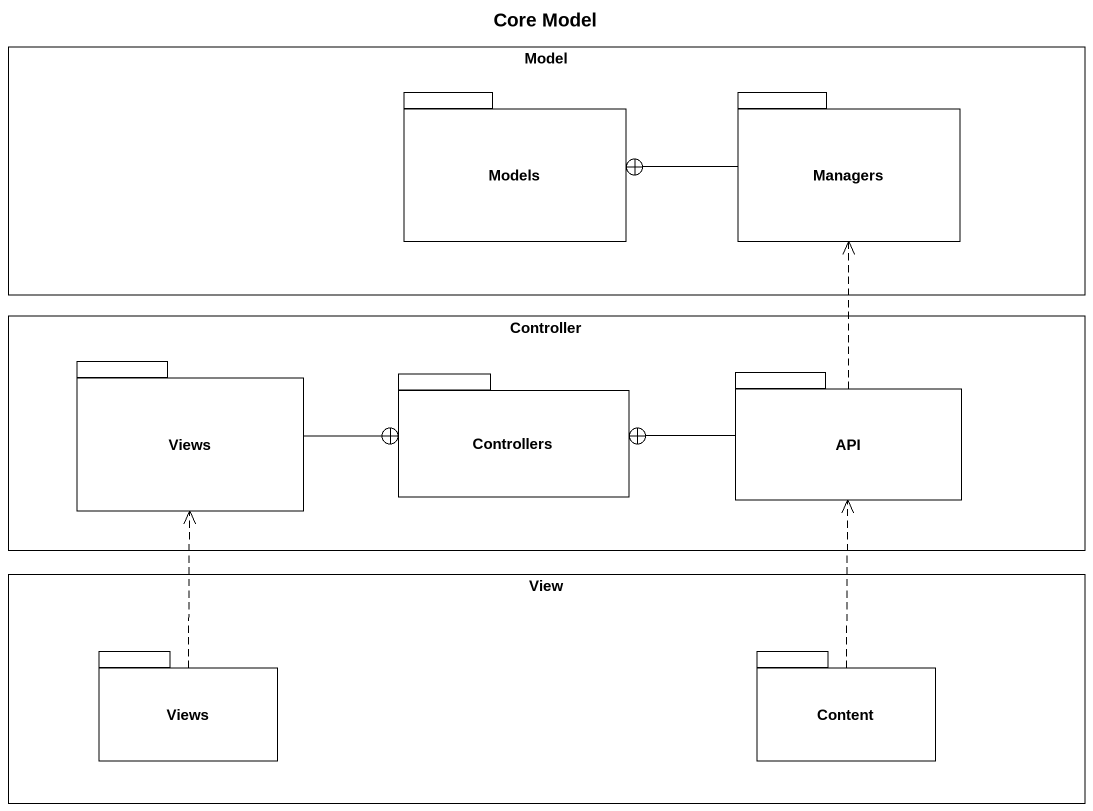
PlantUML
@startuml
title Core Model
rectangle Model {
  package Models {
  }
  package Managers {
  }
}
rectangle Controller {
  package Views {
  }
  package Controllers {
  }
  package API {
  }
}
rectangle View {
  package "Views" as Views_2 {
  }
  package Content {
  }
}
Managers -left-+ Models
Views -right-+ Controllers
API .up.> Managers
API -left-+ Controllers
Views_2 .up.> Views
Content .up.> API
@enduml
